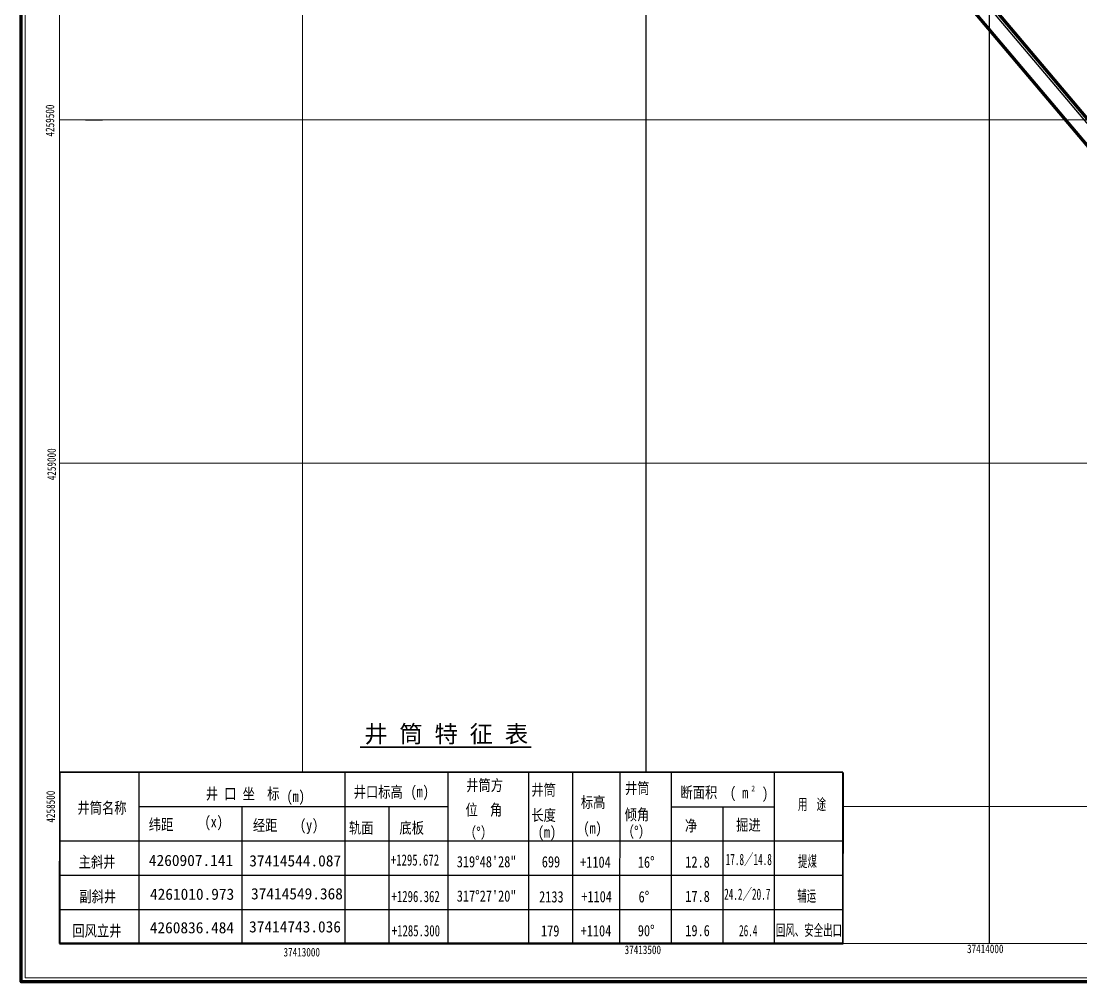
# Model space of a CAD drawing. Header units: millimetres. Extents: x 37412591 to 74834139, y 4258245 to 8527567.
# Drawn here: x 37412591 to 37414133, y 4258245 to 4259644 of the extents above; entities that cross this region are included whole.
import ezdxf
from ezdxf.enums import TextEntityAlignment as Align

# ---------------------------------------------------------------- set-up
doc = ezdxf.new("R2010")
doc.units = ezdxf.units.MM
for name, color, linetype in [('2', 2, 'Continuous'), ('TK', 7, 'Continuous'), ('井田边界', 7, 'Continuous'), ('钻孔', 7, 'Continuous')]:
    doc.layers.add(name, color=color, linetype=linetype)
doc.layers.add('保安煤柱线', color=1, linetype='线圈线（保安煤柱线） ----0-----0----0-----0----0-----0--', lineweight=30)
doc.styles.get("Standard").update_dxf_attribs({"font": 'simfang.ttf', "width": 0.6667})
doc.styles.add('宋体', font='SimSun.ttf', dxfattribs={"height": 2})
doc.styles.add('标准', font='SimSun.ttf', dxfattribs={"width": 0.667})
doc.linetypes.add('FENCELINE1', pattern='A,6.35,-2.54,[133,ltypeshp.shx,S=2.54,R=0,X=-2.54,Y=0],-2.54,25.4', length=36.83)
doc.linetypes.add('井田境界', pattern='A,10,-4,["+",Standard,S=4,R=0,X=-2,Y=-2],-4,10', length=28)
doc.linetypes.add('线圈线（保安煤柱线） ----0-----0----0-----0----0-----0--', pattern='A,14.5,-2,[133,ltypeshp.shx,S=0.5,R=0,X=0,Y=0],-3,25.4', length=44.9)

msp = doc.modelspace()

# ---------------------------------------------------------------- linework, layer by layer
at = {"color": 0, "linetype": 'ByBlock', "lineweight": 20}
for p, q in [((37412646.5, 4258300.9, 4910.1), (37412646.5, 4263462.9, 4910.1)), ((37416981.3, 4258300.9, 4910.1), (37412646.5, 4258300.9, 4910.1))]:
    msp.add_line(p, q, dxfattribs=at)
at = {"linetype": 'ByBlock', "lineweight": 20}
for p, q in [((37413000, 4258550.3, 4910.1), (37413000, 4262025.1, 4910.1)), ((37416981.3, 4259500, 4910.1), (37412646.5, 4259500, 4910.1)), ((37416981.3, 4259000, 4910.1), (37412646.5, 4259000, 4910.1)), ((37416281.3, 4258500, 4910.1), (37413786.6, 4258500, 4910.1)), ((37416000, 4258500, 4910.1), (37413820, 4258500, 4910.1))]:
    msp.add_line(p, q, dxfattribs=at)
for p, q in [((37412761.6, 4258550.1, 4910.1), (37412761.5, 4258300.1, 4910.1)), ((37412761.6, 4258550.1, 4910.1), (37412761.5, 4258300.1, 4910.1)), ((37413061.6, 4258550, 4910.1), (37413061.5, 4258300, 4910.1)), ((37413211.6, 4258550, 4910.1), (37413211.5, 4258300, 4910.1)), ((37413328.8, 4258550, 4910.1), (37413328.8, 4258300, 4910.1)), ((37413392.9, 4258550, 4910.1), (37413392.9, 4258300, 4910.1)), ((37413461.6, 4258550, 4910.1), (37413461.5, 4258299.9, 4910.1)), ((37413536.6, 4258549.9, 4910.1), (37413536.5, 4258299.9, 4910.1)), ((37413686.6, 4258549.9, 4910.1), (37413686.5, 4258299.9, 4910.1)), ((37412761.5, 4258500.1, 4910.1), (37413211.6, 4258500, 4910.1)), ((37412761.5, 4258500.1, 4910.1), (37413211.6, 4258500, 4910.1)), ((37412761.5, 4258500.1, 4910.1), (37413211.6, 4258500, 4910.1)), ((37412911.5, 4258500, 4910.1), (37412911.5, 4258300, 4910.1)), ((37413125.4, 4258500, 4910.1), (37413125.4, 4258300, 4910.1)), ((37413536.6, 4258499.9, 4910.1), (37413686.6, 4258499.9, 4910.1)), ((37413536.6, 4258499.9, 4910.1), (37413686.6, 4258499.9, 4910.1)), ((37413536.6, 4258499.9, 4910.1), (37413686.6, 4258499.9, 4910.1)), ((37413536.6, 4258499.9, 4910.1), (37413686.6, 4258499.9, 4910.1)), ((37413611.6, 4258499.9, 4910.1), (37413611.5, 4258299.9, 4910.1)), ((37412646.5, 4258450.3, 4910.1), (37413786.6, 4258450.1, 4910.1)), ((37412646.5, 4258400.3, 4910.1), (37413786.6, 4258400.1, 4910.1)), ((37412646.5, 4258350.3, 4910.1), (37413786.6, 4258350.1, 4910.1)), ((37412646.5, 4258300.3, 4910.1), (37413786.6, 4258300.1, 4910.1)), ((37412646.5, 4258300.3, 4910.1), (37413786.6, 4258300.1, 4910.1)), ((37412646.5, 4258300.3, 4910.1), (37413786.6, 4258300.1, 4910.1)), ((37412646.5, 4258300.3, 4910.1), (37413786.6, 4258300.3, 4910.1)), ((37412646.5, 4258300.3, 4910.1), (37413786.6, 4258300.1, 4910.1)), ((37412646.5, 4258300.3, 4910.1), (37413786.6, 4258300.1, 4910.1)), ((37412646.5, 4258300.3, 4910.1), (37413786.6, 4258300.1, 4910.1)), ((37412646.5, 4258300.3, 4910.1), (37413786.6, 4258300.3, 4910.1))]:
    msp.add_line(p, q)
at = {"color": 0, "linetype": 'ByBlock', "lineweight": 100, "elevation": 4910.1}
msp.add_lwpolyline([(37412590.5, 4263518.9), (37417037.3, 4263518.9), (37417037.3, 4258244.9), (37412590.5, 4258244.9)], close=True, dxfattribs=at)
at = {"color": 0, "linetype": 'ByBlock', "lineweight": 20, "elevation": 4910.1}
msp.add_lwpolyline([(37412596.5, 4263512.9), (37417031.3, 4263512.9), (37417031.3, 4258250.9), (37412596.5, 4258250.9)], close=True, dxfattribs=at)
at = {"const_width": 2.5, "elevation": 4910.1}
for points in [[(37413083.7, 4258586.5), (37413333, 4258586.4)], [(37412646.6, 4258550.3), (37412646.5, 4258300.3)], [(37412646.6, 4258550.3), (37413786.6, 4258550.3)], [(37413786.6, 4258549.9), (37413786.5, 4258299.9)], [(37413786.6, 4258549.9), (37413786.5, 4258299.9)], [(37412646.5, 4258300.9), (37413786.6, 4258300.7)], [(37412646.5, 4258300.9), (37413786.6, 4258300.9)], [(37412646.5, 4258300.9), (37413786.6, 4258300.7)]]:
    msp.add_lwpolyline(points, dxfattribs=at)
at = {"color": 3, "lineweight": 100, "ltscale": 10}
msp.add_polyline3d([(37415661.4, 4263247.4, 0), (37416018.5, 4261181.6, 0), (37416028.5, 4260479.5, 0), (37416063.7, 4259635.3, 0), (37416077.3, 4259307.4, 0), (37416079.2, 4259262.5, 0), (37415873.1, 4258928.3, 0), (37415672.6, 4258833, 0), (37415452.6, 4258728.4, 0), (37415109.2, 4258629.5, 0), (37414924.1, 4258576.4, 0), (37412941.6, 4260923, 0), (37413501.5, 4261401.5, 0)], dxfattribs=at)
at = {"layer": 'TK', "color": 0, "linetype": 'Continuous', "lineweight": -3}
msp.add_line((37412684, 4259500, 4910.1), (37412709, 4259500, 4910.1), dxfattribs=at)
at = {"layer": '井田边界', "color": 0, "linetype": '井田境界', "lineweight": 100, "ltscale": 5}
msp.add_lwpolyline([(37416043.5, 4261183.9), (37416053.5, 4260479.9), (37416104.5, 4259255.9), (37415890.5, 4258908.9), (37415461.5, 4258704.9), (37414915.5, 4258547.9), (37412906.5, 4260925.9), (37415678.5, 4263294.9)], close=True, dxfattribs=at)
at = {"layer": '保安煤柱线', "color": 1, "linetype": 'FENCELINE1', "lineweight": 30, "ltscale": 2}
msp.add_line((37412934.6, 4260923.6, 4911.4), (37414922.4, 4258570.7, 4911.4), dxfattribs=at)
at = {"layer": '钻孔'}
for p, q in [((37414000, 4258300.9, 4910.1), (37414000, 4263462.9, 4910.1)), ((37413500, 4258550.3, 4910.1), (37413500, 4262025.1, 4910.1))]:
    msp.add_line(p, q, dxfattribs=at)

# ---------------------------------------------------------------- texts
at = {"style": '宋体'}
msp.add_text('井 筒 特 征 表', height=25, rotation=359.9895, dxfattribs=at).set_placement((37413209.1, 4258593.3, 4910.1), align=Align.CENTER)
for s, height, width, p in [('井 口 坐  标', 16.38, 0.8, (37412859.2, 4258510.6, 4910.1)), ('井口标高', 16.38, 0.8, (37413074.4, 4258513.1, 4910.1)), ('(m)', 16.38, 0.8, (37413157.2, 4258513.7, 4910.1)), ('(m)', 16.38, 0.8, (37413157.2, 4258513.7, 4910.1)), ('井筒方', 16.38, 0.8, (37413238.2, 4258522.9, 4910.1)), ('井筒', 16.38, 0.8, (37413333, 4258516.1, 4910.1)), ('井筒', 16.38, 0.8, (37413469.3, 4258518.6, 4910.1)), ('断面积', 16.38, 0.8, (37413549.9, 4258512.5, 4910.1)), ('( m', 16.38, 0.8, (37413622, 4258512.2, 4910.1)), ('2', 8.19, 0.8, (37413653.3, 4258522.4, 4910.1)), (')', 16.4, 0.8, (37413668.9, 4258511.2, 4910.1)), ('(m)', 16.38, 0.8, (37412976.7, 4258506.8, 4910.1)), ('标高', 16.38, 0.8, (37413405, 4258498.1, 4910.1)), ('用  途', 16.38, 0.6, (37413721.1, 4258495.3, 4910.1)), ('位  角', 16.38, 0.8, (37413237.1, 4258487.2, 4910.1)), ('长度', 16.38, 0.8, (37413333, 4258479.4, 4910.1)), ('倾角', 16.38, 0.8, (37413468.8, 4258480.3, 4910.1)), ('纬距', 16.38, 0.8, (37412776.2, 4258465.6, 4910.1)), ('(x)', 16.38, 0.8, (37412857.4, 4258469.7, 4910.1)), ('(x)', 16.38, 0.8, (37412857.4, 4258469.7, 4910.1)), ('经距', 16.38, 0.8, (37412927.8, 4258464.6, 4910.1)), ('(y)', 16.38, 0.8, (37412996.2, 4258465.1, 4910.1)), ('(y)', 16.38, 0.8, (37412996.2, 4258465.1, 4910.1)), ('净', 16.4, 0.8, (37413556.5, 4258464, 4910.1)), ('掘进', 16.38, 0.8, (37413631, 4258465.1, 4910.1)), ('轨面', 16.38, 0.8, (37413067.5, 4258460.8, 4910.1)), ('底板', 16.38, 0.8, (37413141, 4258460.8, 4910.1)), ('（°）', 16.38, 0.8, (37413234.9, 4258453.9, 4910.1)), ('(m)', 16.38, 0.8, (37413342.4, 4258454.8, 4910.1)), ('(m)', 16.38, 0.8, (37413342.4, 4258454.8, 4910.1)), ('(m)', 16.38, 0.8, (37413408.7, 4258460.7, 4910.1)), ('(m)', 16.38, 0.8, (37413408.7, 4258460.7, 4910.1)), ('（°）', 16.38, 0.8, (37413464.7, 4258455.2, 4910.1)), ('主斜井', 16.38, 0.8, (37412674.1, 4258411.3, 4910.1)), ('+1295.672', 16.38, 0.7, (37413128.5, 4258414.1, 4910.1)), ('319°48\'28"', 16.38, 0.8, (37413224.5, 4258411.6, 4910.1)), ('319°48\'28"', 16.38, 0.8, (37413224.5, 4258411.6, 4910.1)), ('699', 16.38, 0.8, (37413348.2, 4258411.5, 4910.1)), ('699', 16.38, 0.8, (37413348.2, 4258411.5, 4910.1)), ('+1104', 16.38, 0.8, (37413404, 4258411, 4910.1)), ('+1104', 16.38, 0.8, (37413404, 4258411, 4910.1)), ('16°', 16.38, 0.8, (37413488, 4258411, 4910.1)), ('16°', 16.38, 0.8, (37413488, 4258411, 4910.1)), ('12.8', 16.38, 0.8, (37413557.1, 4258411.2, 4910.1)), ('12.8', 16.38, 0.8, (37413557.1, 4258411.2, 4910.1)), ('17.8／14.8', 16.38, 0.6, (37413615.8, 4258414.9, 4910.1)), ('提煤', 16.38, 0.6, (37413721.1, 4258412.2, 4910.1)), ('副斜井\u3000\u3000', 16.38, 0.8, (37412675.1, 4258361, 4910.1)), ('+1296.362', 16.38, 0.7, (37413129.5, 4258361, 4910.1)), ('317°27\'20"', 16.38, 0.8, (37413224.5, 4258361.6, 4910.1)), ('317°27\'20"', 16.38, 0.8, (37413224.5, 4258361.6, 4910.1)), ('2133', 16.38, 0.8, (37413344.3, 4258360.5, 4910.1)), ('2133', 16.38, 0.8, (37413344.3, 4258360.5, 4910.1)), ('+1104', 16.38, 0.8, (37413405.7, 4258360.7, 4910.1)), ('+1104', 16.38, 0.8, (37413405.7, 4258360.7, 4910.1)), ('6°', 16.38, 0.8, (37413489.1, 4258360.5, 4910.1)), ('6°', 16.38, 0.8, (37413489.1, 4258360.5, 4910.1)), ('17.8', 16.38, 0.8, (37413557.1, 4258361.2, 4910.1)), ('17.8', 16.38, 0.8, (37413557.1, 4258361.2, 4910.1)), ('24.2／20.7', 16.38, 0.6, (37413613.6, 4258364.3, 4910.1)), ('辅运', 16.38, 0.6, (37413720.1, 4258361.8, 4910.1)), ('回风立井', 16.38, 0.8, (37412665, 4258311, 4910.1)), ('90°', 16.38, 0.8, (37413488, 4258311.2, 4910.1)), ('90°', 16.38, 0.8, (37413488, 4258311.2, 4910.1)), ('回风、安全出口', 16.38, 0.6, (37413688.9, 4258311.9, 4910.1)), ('+1285.300', 16.38, 0.7, (37413129.9, 4258311.1, 4910.1)), ('179', 16.38, 0.8, (37413347.1, 4258310.9, 4910.1)), ('179', 16.38, 0.8, (37413347.1, 4258310.9, 4910.1)), ('+1104', 16.38, 0.8, (37413404.8, 4258311, 4910.1)), ('+1104', 16.38, 0.8, (37413404.8, 4258311, 4910.1)), ('19.6', 16.38, 0.8, (37413557.1, 4258311.3, 4910.1)), ('19.6', 16.38, 0.8, (37413557.1, 4258311.3, 4910.1)), ('26.4', 16.38, 0.6, (37413635.3, 4258311.3, 4910.1)), ('26.4', 16.38, 0.6, (37413635.3, 4258311.3, 4910.1))]:
    msp.add_text(s, height=height, rotation=359.9895, dxfattribs=dict(at, width=width)).set_placement(p)
at = {"style": '宋体', "width": 0.8}
msp.add_text('井筒名称', height=16.38, rotation=359.9895, dxfattribs=at).set_placement((37412708.1, 4258498.4, 4910.1), align=Align.MIDDLE)
at = {"char_height": 16.38, "width": 15.28, "attachment_point": 1, "rotation": 359.9895, "style": '宋体'}
for s, insert in [('4260907.141', (37412776.4, 4258429.9, 4910.1)), ('37414544.087', (37412922.4, 4258429.3, 4910.1)), ('4261010.973', (37412778, 4258380.7, 4910.1)), ('37414549.368', (37412925, 4258381.3, 4910.1)), ('4260836.484', (37412777.7, 4258331.9, 4910.1)), ('37414743.036', (37412922.2, 4258333.2, 4910.1))]:
    msp.add_mtext(s, dxfattribs=dict(at, insert=insert))
at = {"layer": '2', "color": 0, "lineweight": 5, "style": '标准', "width": 0.78}
for s, p in [('4259500', (37412642.3, 4259522.2, 4910.1)), ('4259000', (37412644.7, 4259021.7, 4910.1)), ('4258500', (37412643.3, 4258523.2, 4910.1))]:
    msp.add_text(s, height=12.5, rotation=90, dxfattribs=at).set_placement(p, align=Align.BOTTOM_RIGHT)
for s, p in [('37413500', (37413468.7, 4258297.8, 4910.1)), ('37414000', (37413967.1, 4258299.2, 4910.1)), ('37413000', (37412972.3, 4258294.3, 4910.1))]:
    msp.add_text(s, height=12.5, dxfattribs=at).set_placement(p, align=Align.TOP_LEFT)

doc.saveas('drawing.dxf')
